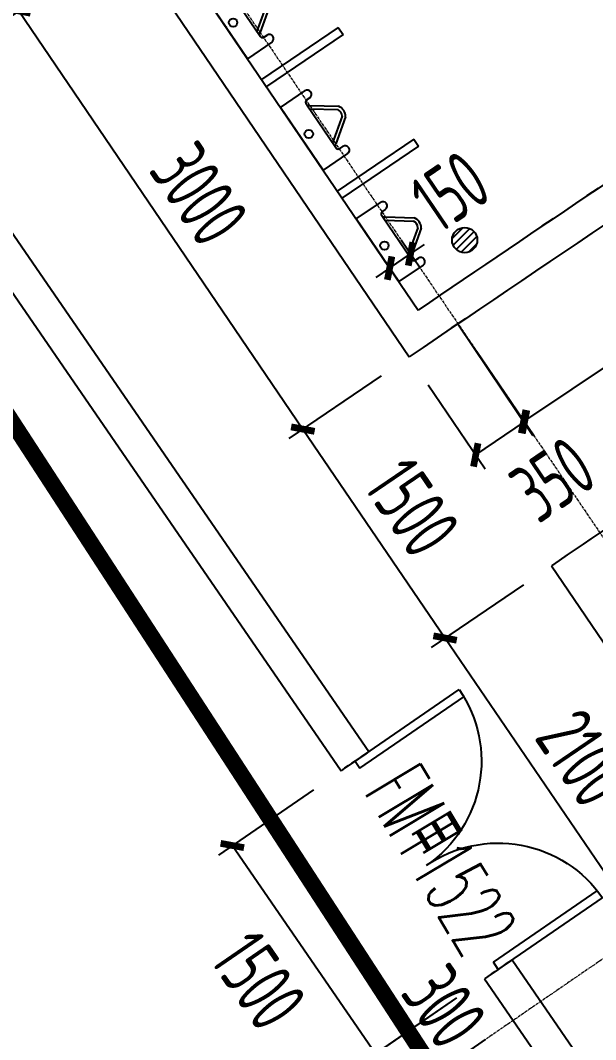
# Model space of a CAD drawing. Header units: millimetres. Extents: x 0 to 12095980, y -6694179 to 0.
# Drawn here: x 11600807 to 11604220, y -6440110 to -6434058 of the extents above; entities that cross this region are included whole.
import ezdxf

# ---------------------------------------------------------------- set-up
doc = ezdxf.new("R2010")
doc.units = ezdxf.units.MM
doc.header["$LTSCALE"] = 10
for name, pattern in [('A1-RG-AXIS$0$CENTER', [50.8, 31.75, -6.35, 6.35, -6.35]), ('A1-RI-F2$0$DASHDOT', [1, 0.5, -0.25, 0, -0.25]), ('A1-RI-F2$0$DASHED', [0.75, 0.5, -0.25]), ('A1-RI-F2$0$HIDDEN2', [0.1875, 0.125, -0.0625])]:
    doc.linetypes.add(name, pattern=pattern)
for name, color, linetype in [('A1-RD-2F$0$A-GLAZ', 140, 'Continuous'), ('A1-RD-2F$0$A-louban', 5, 'Continuous'), ('A1-RG-AXIS$0$A2-RG-AXIS-150$0$A-DIMS-100', 1, 'Continuous'), ('A1-RI-F2$0$0M-防火分区、防烟分区', 30, 'A1-RI-F2$0$DASHDOT'), ('A1-RI-F2$0$A-DIMS-1：100', 1, 'Continuous'), ('A1-RI-F2$0$A-DOOR', 32, 'Continuous'), ('A1-RI-F2$0$A-EVAC1', 5, 'Continuous'), ('A1-RI-F2$0$A-FIXT', 55, 'Continuous'), ('A1-RI-F2$0$A-FUZHUXIAN', 55, 'A1-RI-F2$0$HIDDEN2'), ('A1-RI-F2$0$A-HATH', 8, 'Continuous'), ('A1-RI-F2$0$A-SYMB', 4, 'Continuous'), ('A1-RI-F2$0$A-TEXT1', 4, 'Continuous'), ('A1-RI-F2$0$A-WALL', 7, 'Continuous'), ('A1-RI-F2$0$N-SYMB-DOOR', 13, 'Continuous'), ('A1-RI-F2$0$N-SYMB-DOOR1', 13, 'Continuous'), ('A1-RI-F2$0$N-SYMB-DOOR2', 13, 'Continuous')]:
    doc.layers.add(name, color=color, linetype=linetype)
doc.layers.add('A1-RG-AXIS$0$A-GRID', color=1, linetype='A1-RG-AXIS$0$CENTER', lineweight=9)
doc.styles.add('A1-RG-AXIS$0$A2-RG-AXIS-150$0$XD2008', font='romans.shx', dxfattribs={"width": 0.7})
doc.styles.add('A1-RI-F2$0$ECADI', font='gbeitc.shx', dxfattribs={"width": 0.7, "bigfont": 'gbcbig.shx'})
doc.styles.add('A1-RI-F2$0$ECADI-SYM', font='simplex.shx', dxfattribs={"width": 0.7, "bigfont": 'hztxt.shx'})
doc.styles.add('A1-RI-F2$0$XD2008', font='xd-hzs.shx', dxfattribs={"width": 0.7, "bigfont": 'xd-hztxt.shx'})
doc.dimstyles.new('A1-RG-AXIS$0$A2-RG-AXIS-150$0$XD100', dxfattribs={"dimscale": 100, "dimtxt": 5.5, "dimasz": 1.5, "dimexe": 1, "dimexo": 2, "dimgap": 0.5, "dimtad": 1, "dimdec": 0, "dimdsep": 46, "dimtxsty": 'A1-RG-AXIS$0$A2-RG-AXIS-150$0$XD2008', "dimblk": 'A1-RG-AXIS$0$A2-RG-AXIS-150$0$_ArchTick', "dimcen": 2.5, "dimclrt": 4, "dimaunit": 1, "dimadec": 3, "dimazin": 0, "dimtfac": 1, "dimtdec": 0, "dimtix": 1, "dimtmove": 0, "dimatfit": 3, "dimfxl": 1, "dimtolj": 1, "dimtzin": 0, "dimarcsym": 0})
doc.dimstyles.new('A1-RI-F2$0$XD100$0', dxfattribs={"dimscale": 100, "dimtxt": 3.5, "dimasz": 2, "dimexe": 1, "dimexo": 2, "dimgap": 1, "dimtad": 1, "dimdec": 0, "dimdsep": 46, "dimtxsty": 'A1-RI-F2$0$XD2008', "dimblk1": 'A1-RI-F2$0$_ArchTick', "dimblk2": 'A1-RI-F2$0$_ArchTick', "dimsah": 1, "dimcen": 2.5, "dimclrd": 1, "dimclre": 1, "dimclrt": 4, "dimaunit": 1, "dimadec": 0, "dimazin": 0, "dimtfac": 1, "dimtdec": 0, "dimtix": 1, "dimtmove": 2, "dimatfit": 3, "dimfxl": 1, "dimtolj": 1, "dimtzin": 0, "dimarcsym": 0})

# ---------------------------------------------------------------- blocks, each defined once
blk = doc.blocks.new('A1-RI-F2$0$A-X-D2-60$0$truuu')
at = {"layer": 'A1-RI-F2$0$A-FIXT'}
for p, q in [((54855.4, 257195.7), (54955.4, 257333.2)), ((55030.4, 257333.2), (55130.4, 257195.7)), ((54871.1, 257183.2), (54969.7, 257318.8)), ((55016.2, 257318.8), (55114.8, 257183.2)), ((54767.9, 257045.7), (54767.9, 257220.7)), ((54817.9, 257220.7), (54817.9, 257195.7)), ((55167.9, 257195.7), (55167.9, 257220.7)), ((55217.9, 257220.7), (55217.9, 257045.7)), ((54842.9, 257183.2), (55142.9, 257183.2)), ((55217.9, 257045.7), (54767.9, 257045.7))]:
    blk.add_line(p, q, dxfattribs=at)
blk.add_circle((54992.9, 257095.7), 25, dxfattribs=at)
for centre, radius, start, end in [((54992.9, 257283.2), 62.5, 53.1301, 126.8699), ((54992.9, 257283.2), 42.5, 56.80422, 123.19578), ((54792.9, 257220.7), 25, 360, 180), ((55192.9, 257220.7), 25, 360, 180), ((54836.7, 257202), 19.8, 198.43495, 341.56505), ((55149.2, 257202), 19.8, 198.43495, 341.56505)]:
    blk.add_arc(centre, radius, start, end, dxfattribs=at)
blk.add_point((54992.9, 257045.7), dxfattribs=at)
blk.add_point((54992.9, 257045.7), dxfattribs=at)
blk = doc.blocks.new('A1-RI-F2$0$1500')
at = {"layer": 'A1-RI-F2$0$A-DOOR'}
for p, q in [((0, 100), (0, 850)), ((51.4, 100), (51.4, 848.2)), ((1448.6, 100), (1448.6, 848.2)), ((1500, 100), (1500, 850)), ((0, 100), (51.4, 100)), ((1500, 100), (1448.6, 100))]:
    blk.add_line(p, q, dxfattribs=at)
for centre, start, end in [((0, 100), 0, 90), ((1500, 100), 90, 180)]:
    blk.add_arc(centre, 750, start, end, dxfattribs=at)
blk = doc.blocks.new('A1-RI-F2$0$_ArchTick')
at = {"color": 0, "linetype": 'ByBlock', "const_width": 0.4}
blk.add_lwpolyline([(-0.5, -0.5), (0.5, 0.5)], dxfattribs=at)
blk = doc.blocks.new('*D263')
at = {"layer": 'A1-RI-F2$0$A-DIMS-1：100', "color": 1, "linetype": 'ByBlock', "lineweight": -2, "transparency": 16777216}
for p, q in [((11603516.1, -6436025), (11603855, -6436524.4)), ((11603226.5, -6436221.6), (11603565.4, -6436720.9)), ((11603509.3, -6436638.2), (11603798.9, -6436441.6))]:
    blk.add_line(p, q, dxfattribs=at)
at = {"layer": 'A1-RI-F2$0$A-DIMS-1：100', "color": 1, "linetype": 'ByBlock', "lineweight": -2, "transparency": 16777216, "xscale": 100, "yscale": 100, "zscale": 100}
for p, rotation in [((11603798.9, -6436441.6), 34.16579703383199), ((11603509.3, -6436638.2), 214.165797033832)]:
    blk.add_blockref('A1-RI-F2$0$_ArchTick', p, dxfattribs=dict(at, rotation=rotation))
at = {"layer": 'A1-RI-F2$0$A-DIMS-1：100', "color": 4, "linetype": 'ByBlock', "transparency": 16777216, "insert": (11603965.6, -6436783.3), "char_height": 350, "attachment_point": 5, "rotation": 34.1658, "style": 'A1-RI-F2$0$XD2008'}
blk.add_mtext('\\A1;350', dxfattribs=at)
blk = doc.blocks.new('*D265')
at = {"layer": 'A1-RI-F2$0$A-DIMS-1：100', "color": 1, "linetype": 'ByBlock', "lineweight": -2, "transparency": 16777216}
for p, q in [((11600758.4, -6432941.3), (11600209.9, -6433313.6)), ((11600292.6, -6433257.4), (11600798.2, -6434002.3)), ((11601263.9, -6433686.1), (11600715.4, -6434058.4))]:
    blk.add_line(p, q, dxfattribs=at)
at = {"layer": 'A1-RI-F2$0$A-DIMS-1：100', "color": 1, "linetype": 'ByBlock', "lineweight": -2, "transparency": 16777216, "xscale": 100, "yscale": 100, "zscale": 100}
for p, rotation in [((11600292.6, -6433257.4), 124.165797029412), ((11600798.2, -6434002.3), 304.165797029412)]:
    blk.add_blockref('A1-RI-F2$0$_ArchTick', p, dxfattribs=dict(at, rotation=rotation))
at = {"layer": 'A1-RI-F2$0$A-DIMS-1：100', "color": 4, "linetype": 'ByBlock', "transparency": 16777216, "insert": (11600772.9, -6433475.4), "char_height": 350, "attachment_point": 5, "rotation": 304.1658, "style": 'A1-RI-F2$0$XD2008'}
blk.add_mtext('\\A1;900', dxfattribs=at)
blk = doc.blocks.new('*D266')
at = {"layer": 'A1-RI-F2$0$A-DIMS-1：100', "color": 1, "linetype": 'ByBlock', "lineweight": -2, "transparency": 16777216}
for p, q in [((11601263.9, -6433686.1), (11600715.4, -6434058.4)), ((11600798.2, -6434002.3), (11602483, -6436484.6)), ((11602948.7, -6436168.4), (11602400.2, -6436540.7))]:
    blk.add_line(p, q, dxfattribs=at)
at = {"layer": 'A1-RI-F2$0$A-DIMS-1：100', "color": 1, "linetype": 'ByBlock', "lineweight": -2, "transparency": 16777216, "xscale": 100, "yscale": 100, "zscale": 100}
for p, rotation in [((11600798.2, -6434002.3), 124.1658036743725), ((11602483, -6436484.6), 304.1658036743725)]:
    blk.add_blockref('A1-RI-F2$0$_ArchTick', p, dxfattribs=dict(at, rotation=rotation))
at = {"layer": 'A1-RI-F2$0$A-DIMS-1：100', "color": 4, "linetype": 'ByBlock', "transparency": 16777216, "insert": (11601868.1, -6435089), "char_height": 350, "attachment_point": 5, "rotation": 304.1658, "style": 'A1-RI-F2$0$XD2008'}
blk.add_mtext('\\A1;3000', dxfattribs=at)
blk = doc.blocks.new('*D267')
at = {"layer": 'A1-RI-F2$0$A-DIMS-1：100', "color": 1, "linetype": 'ByBlock', "lineweight": -2, "transparency": 16777216}
for p, q in [((11602948.9, -6436168.6), (11602400.8, -6436541.5)), ((11602483.5, -6436485.3), (11603327.2, -6437725.4)), ((11603792.6, -6437408.8), (11603244.5, -6437781.7))]:
    blk.add_line(p, q, dxfattribs=at)
at = {"layer": 'A1-RI-F2$0$A-DIMS-1：100', "color": 1, "linetype": 'ByBlock', "lineweight": -2, "transparency": 16777216, "xscale": 100, "yscale": 100, "zscale": 100}
for p, rotation in [((11602483.5, -6436485.3), 124.2297388148912), ((11603327.2, -6437725.4), 304.2297388148912)]:
    blk.add_blockref('A1-RI-F2$0$_ArchTick', p, dxfattribs=dict(at, rotation=rotation))
at = {"layer": 'A1-RI-F2$0$A-DIMS-1：100', "color": 4, "linetype": 'ByBlock', "transparency": 16777216, "insert": (11603132.7, -6436950.7), "char_height": 350, "attachment_point": 5, "rotation": 304.22974, "style": 'A1-RI-F2$0$XD2008'}
blk.add_mtext('\\A1;1500', dxfattribs=at)
blk = doc.blocks.new('*D268')
at = {"layer": 'A1-RI-F2$0$A-DIMS-1：100', "color": 1, "linetype": 'ByBlock', "lineweight": -2, "transparency": 16777216}
for p, q in [((11603792.6, -6437408.8), (11603244.5, -6437781.7)), ((11603327.2, -6437725.4), (11604508.5, -6439461.7)), ((11604973.9, -6439145), (11604425.8, -6439517.9))]:
    blk.add_line(p, q, dxfattribs=at)
at = {"layer": 'A1-RI-F2$0$A-DIMS-1：100', "color": 1, "linetype": 'ByBlock', "lineweight": -2, "transparency": 16777216, "xscale": 100, "yscale": 100, "zscale": 100}
for p, rotation in [((11603327.2, -6437725.4), 124.2300287351358), ((11604508.5, -6439461.7), 304.2300287351358)]:
    blk.add_blockref('A1-RI-F2$0$_ArchTick', p, dxfattribs=dict(at, rotation=rotation))
at = {"layer": 'A1-RI-F2$0$A-DIMS-1：100', "color": 4, "linetype": 'ByBlock', "transparency": 16777216, "insert": (11604145.2, -6438438.9), "char_height": 350, "attachment_point": 5, "rotation": 304.23003, "style": 'A1-RI-F2$0$XD2008'}
blk.add_mtext('\\A1;2100', dxfattribs=at)
blk = doc.blocks.new('*D269')
at = {"layer": 'A1-RI-F2$0$A-DIMS-1：100', "color": 1, "linetype": 'ByBlock', "lineweight": -2, "transparency": 16777216}
for p, q in [((11602545.8, -6438626.6), (11601982.3, -6439014)), ((11602914.5, -6440193.4), (11602064.7, -6438957.3)), ((11603395.6, -6439862.6), (11602832.1, -6440250))]:
    blk.add_line(p, q, dxfattribs=at)
at = {"layer": 'A1-RI-F2$0$A-DIMS-1：100', "color": 1, "linetype": 'ByBlock', "lineweight": -2, "transparency": 16777216, "xscale": 100, "yscale": 100, "zscale": 100}
for p, rotation in [((11602064.7, -6438957.3), 124.5098386947733), ((11602914.5, -6440193.4), 304.5098386947732)]:
    blk.add_blockref('A1-RI-F2$0$_ArchTick', p, dxfattribs=dict(at, rotation=rotation))
at = {"layer": 'A1-RI-F2$0$A-DIMS-1：100', "color": 4, "linetype": 'ByBlock', "transparency": 16777216, "insert": (11602221.4, -6439759.7), "char_height": 350, "attachment_point": 5, "rotation": 304.50984, "style": 'A1-RI-F2$0$XD2008'}
blk.add_mtext('\\A1;1500', dxfattribs=at)
blk = doc.blocks.new('*D270')
at = {"layer": 'A1-RI-F2$0$A-DIMS-1：100', "color": 1, "linetype": 'ByBlock', "lineweight": -2, "transparency": 16777216}
for p, q in [((11603395.7, -6439862.7), (11602832.4, -6440250.5)), ((11603566, -6440110), (11603002.7, -6440497.8)), ((11602914.8, -6440193.8), (11603085.1, -6440441.1))]:
    blk.add_line(p, q, dxfattribs=at)
at = {"layer": 'A1-RI-F2$0$A-DIMS-1：100', "color": 1, "linetype": 'ByBlock', "lineweight": -2, "transparency": 16777216, "xscale": 100, "yscale": 100, "zscale": 100}
for p, rotation in [((11602914.8, -6440193.8), 124.5469353257402), ((11603085.1, -6440441.1), 304.5469353257402)]:
    blk.add_blockref('A1-RI-F2$0$_ArchTick', p, dxfattribs=dict(at, rotation=rotation))
at = {"layer": 'A1-RI-F2$0$A-DIMS-1：100', "color": 4, "linetype": 'ByBlock', "transparency": 16777216, "insert": (11603322.3, -6439913.3), "char_height": 350, "attachment_point": 5, "rotation": 304.54694, "style": 'A1-RI-F2$0$XD2008'}
blk.add_mtext('\\A1;300', dxfattribs=at)
blk = doc.blocks.new('*D302')
at = {"layer": 'A1-RI-F2$0$A-DIMS-1：100', "color": 1, "linetype": 'ByBlock', "lineweight": -2, "transparency": 16777216}
for p, q in [((11605789.2, -6434256.3), (11606235, -6434919.7)), ((11606179.2, -6434836.7), (11603793, -6436440.4)), ((11603402.9, -6435859.9), (11603848.8, -6436523.4))]:
    blk.add_line(p, q, dxfattribs=at)
at = {"layer": 'A1-RI-F2$0$A-DIMS-1：100', "color": 1, "linetype": 'ByBlock', "lineweight": -2, "transparency": 16777216, "xscale": 100, "yscale": 100, "zscale": 100}
for p, rotation in [((11606179.2, -6434836.7), 33.90245846075035), ((11603793, -6436440.4), 213.9024584607504)]:
    blk.add_blockref('A1-RI-F2$0$_ArchTick', p, dxfattribs=dict(at, rotation=rotation))
at = {"layer": 'A1-RI-F2$0$A-DIMS-1：100', "color": 4, "linetype": 'ByBlock', "transparency": 16777216, "insert": (11604832.7, -6435410.3), "char_height": 350, "attachment_point": 5, "rotation": 33.90246, "style": 'A1-RI-F2$0$XD2008'}
blk.add_mtext('\\A1;2875', dxfattribs=at)
blk = doc.blocks.new('*D304')
at = {"layer": 'A1-RI-F2$0$A-DIMS-1：100', "color": 1, "linetype": 'ByBlock', "lineweight": -2, "transparency": 16777216}
for p, q in [((11603179, -6435528.5), (11603066.1, -6435362.1)), ((11602998.2, -6435529.1), (11603122.3, -6435444.9)), ((11603122.3, -6435444.9), (11603205, -6435388.7)), ((11603054.9, -6435612.7), (11602942, -6435446.4)), ((11602998.2, -6435529.1), (11602915.4, -6435585.3))]:
    blk.add_line(p, q, dxfattribs=at)
at = {"layer": 'A1-RI-F2$0$A-DIMS-1：100', "color": 1, "linetype": 'ByBlock', "lineweight": -2, "transparency": 16777216, "xscale": 100, "yscale": 100, "zscale": 100}
for p, rotation in [((11603122.3, -6435444.9), 214.1798643168526), ((11602998.2, -6435529.1), 34.17986431685266)]:
    blk.add_blockref('A1-RI-F2$0$_ArchTick', p, dxfattribs=dict(at, rotation=rotation))
at = {"layer": 'A1-RI-F2$0$A-DIMS-1：100', "color": 4, "linetype": 'ByBlock', "transparency": 16777216, "insert": (11603357.1, -6435073.6), "char_height": 350, "attachment_point": 5, "rotation": 34.17986, "style": 'A1-RI-F2$0$XD2008'}
blk.add_mtext('\\A1;150', dxfattribs=at)
blk = doc.blocks.new('A1-RD-2F')
at = {"layer": 'A1-RD-2F$0$A-GLAZ', "ltscale": 0.25}
for radius, start, end in [(292800, 108.984813, 127.828852), (292500, 108.926088, 127.887577), (292500, 108.926088, 127.887577)]:
    blk.add_arc((11778729.3, -6694180.2), radius, start, end, dxfattribs=at)
at = {"layer": 'A1-RD-2F$0$A-louban'}
blk.add_lwpolyline([(11592585.5, -6454466.4), (11599153.7, -6462913.2, -0.082408), (11683476.3, -6417307.1)], format="xyb", dxfattribs=at)
blk = doc.blocks.new('A1-RI-F2$0$mc')
at = {"layer": 'A1-RI-F2$0$N-SYMB-DOOR', "style": 'A1-RI-F2$0$ECADI-SYM', "width": 0.7}
for tag, p in [('门窗主编号1', (55.7, -311.3)), ('门窗主编号2', (667.6, -311.3))]:
    blk.add_attdef(tag, p, '', height=180, dxfattribs=at)
at = {"layer": 'A1-RI-F2$0$N-SYMB-DOOR', "style": 'A1-RI-F2$0$ECADI-SYM', "width": 0.7, "flags": 1}
for tag, p in [('洞口尺寸(宽X高)', (55.6, -717.2)), ('备注', (57.1, -921.2))]:
    blk.add_attdef(tag, p, '', height=180, dxfattribs=at)
at = {"layer": 'A1-RI-F2$0$N-SYMB-DOOR1', "style": 'A1-RI-F2$0$ECADI-SYM', "width": 0.7}
blk.add_attdef('门窗辅编号1', (55.7, -516.1), '', height=180, dxfattribs=at)
at = {"layer": 'A1-RI-F2$0$N-SYMB-DOOR2', "style": 'A1-RI-F2$0$ECADI-SYM', "width": 0.7}
blk.add_attdef('门窗辅编号2', (311.5, -516.1), '', height=180, dxfattribs=at)
blk = doc.blocks.new('A1-RG-AXIS$0$A2-RG-AXIS-150$0$_ArchTick')
at = {"color": 0, "linetype": 'ByBlock', "const_width": 0.4}
blk.add_lwpolyline([(-0.5, -0.5), (0.5, 0.5)], dxfattribs=at)
blk = doc.blocks.new('*D722')
at = {"layer": 'A1-RG-AXIS$0$A2-RG-AXIS-150$0$A-DIMS-100', "color": 0, "lineweight": -2, "ltscale": 3, "transparency": 16777216}
for p, q in [((11670910, -6387267.3), (11670915.9, -6387284)), ((11580897.2, -6435951), (11580908, -6435965))]:
    blk.add_line(p, q, dxfattribs=at)
blk.add_arc((11778731.9, -6694178.6), 325182.4, 109.357031, 127.456634, dxfattribs=at)
at = {"layer": 'A1-RG-AXIS$0$A2-RG-AXIS-150$0$A-DIMS-100', "color": 0, "lineweight": -2, "ltscale": 3, "transparency": 16777216, "xscale": 150, "yscale": 150, "zscale": 150}
for p, rotation in [((11670949, -6387378.3), 19.35703132825471), ((11580968.8, -6436044.4), 217.4566338573137)]:
    blk.add_blockref('A1-RG-AXIS$0$A2-RG-AXIS-150$0$_ArchTick', p, dxfattribs=dict(at, rotation=rotation))
at = {"layer": 'A1-RG-AXIS$0$A2-RG-AXIS-150$0$A-DIMS-100', "color": 4, "ltscale": 3, "transparency": 16777216, "insert": (11623903.2, -6407910.6), "char_height": 375, "attachment_point": 5, "rotation": 28.40683, "style": 'A1-RG-AXIS$0$A2-RG-AXIS-150$0$XD2008'}
blk.add_mtext('\\A1;18°5\'59"', dxfattribs=at)
blk = doc.blocks.new('A1-RG-AXIS')
at = {"layer": 'A1-RG-AXIS$0$A-GRID', "linetype": 'A1-RG-AXIS$0$CENTER', "ltscale": 0.05}
blk.add_lwpolyline([(11682866.1, -6392336.6, 0.10373), (11569674.9, -6456283.6, 0.10373)], format="xyb", dxfattribs=at)
at = {"layer": 'A1-RG-AXIS$0$A-GRID', "ltscale": 0.05}
for points in [[(11690526.8, -6414141.5, 0.104527), (11584753.6, -6473784.9)], [(11691982.8, -6418505.6, 0.104638), (11587756.3, -6477270.1)]]:
    blk.add_lwpolyline(points, format="xyb", dxfattribs=at)
at = {"layer": 'A1-RG-AXIS$0$A-GRID', "linetype": 'A1-RG-AXIS$0$CENTER', "ltscale": 0.05}
blk.add_lwpolyline([(11595822.2, -6424689.2), (11619186.6, -6459113.1)], dxfattribs=at)
blk.add_arc((11778731.9, -6694178.6), 308600, 107.574373, 131.323037, dxfattribs=at)
at = {"layer": 'A1-RG-AXIS$0$A-GRID', "ltscale": 0.05}
blk.add_arc((11778731.9, -6694178.6), 301700, 107.53359, 131.336201, dxfattribs=at)
at = {"layer": 'A1-RG-AXIS$0$A2-RG-AXIS-150$0$A-DIMS-100', "ltscale": 3}
dim = blk.add_angular_dim_3p(base=(11639299.9, -6400406.2), center=(11778731.9, -6694178.6), p1=(11670976.3, -6387456), p2=(11581018.9, -6436109.7), dimstyle='A1-RG-AXIS$0$A2-RG-AXIS-150$0$XD100', override={"dimtxt": 3.75, "dimadec": 4}, dxfattribs=at)
dim.commit()
dim.dimension.update_dxf_attribs({"geometry": '*D722', "text_midpoint": (11623903.2, -6407910.6)})
blk = doc.blocks.new('A1-RI-F2')
at = {"layer": 'A1-RI-F2$0$A-HATH'}
h = blk.add_hatch(dxfattribs=at)
h.set_pattern_fill('ANSI31', color=256, scale=10, style=0)
h.set_pattern_definition([(45, (8071.83, 1659.4), (-22.4506403, 22.4506403), [])])
edge = h.paths.add_edge_path()
edge.add_arc((11603443.5, -6435362.4), 75, 0, 360)
at = {"layer": 'A1-RI-F2$0$0M-防火分区、防烟分区', "const_width": 100}
blk.add_lwpolyline([(11599538, -6445395.4, -0.021134), (11621180.6, -6431155.5), (11622668.8, -6433644.6, 0.02113), (11601234.9, -6447747.1)], format="xyb", close=True, dxfattribs=at)
at = {"layer": 'A1-RI-F2$0$A-EVAC1'}
blk.add_circle((11603443.5, -6435362.4), 75, dxfattribs=at)
at = {"layer": 'A1-RI-F2$0$A-FIXT'}
for p, q in [((11602693.6, -6434100.7), (11602238.5, -6434409.5)), ((11602693.6, -6434100.7), (11602721.6, -6434142)), ((11602721.6, -6434142), (11602266.6, -6434450.9)), ((11603142.1, -6434763.1), (11602687.1, -6435071.9)), ((11603142.1, -6434763.1), (11603170.2, -6434804.4)), ((11603170.2, -6434804.4), (11602715.1, -6435113.3))]:
    blk.add_line(p, q, dxfattribs=at)
at = {"layer": 'A1-RI-F2$0$A-FUZHUXIAN', "ltscale": 15}
blk.add_lwpolyline([(11697385.2, -6408952.1, 0.0115), (11684356.2, -6412994.1), (11685659.5, -6416881.5, 0.084561), (11599102.5, -6463333.2), (11592167, -6454412), (11594287.7, -6452776.4, 0), (11592699.6, -6450703.6, 0.01703), (11576443.9, -6463978.8), (11589775.5, -6479462.1, -0.111917), (11700888.4, -6418975.6, -0.111917)], format="xyb", dxfattribs=at)
at = {"layer": 'A1-RI-F2$0$A-FUZHUXIAN', "ltscale": 2}
blk.add_lwpolyline([(11599677.7, -6445418, -0.020971), (11621146.2, -6431292.7), (11622531.7, -6433610.1, 0.020966), (11601257.5, -6447607.6)], format="xyb", close=True, dxfattribs=at)
at = {"layer": 'A1-RI-F2$0$A-SYMB', "linetype": 'A1-RI-F2$0$DASHED', "const_width": 97.2}
blk.add_lwpolyline([(11607657, -6424942.3), (11614211.4, -6435031.5, -0.414214), (11614125.8, -6435434.9), (11604509.7, -6441681.9, -0.414214), (11604106.3, -6441596.3), (11597551.9, -6431507.1, -0.414214), (11597637.6, -6431103.7), (11607253.6, -6424856.7, -0.414214)], format="xyb", close=True, dxfattribs=at)
at = {"layer": 'A1-RI-F2$0$A-WALL', "linetype": 'ByBlock'}
for p, q in [((11599023, -6432796.7), (11602875.4, -6438399.9)), ((11598858.2, -6432910), (11602710.6, -6438513.2)), ((11601429.4, -6433573.8), (11603114.2, -6436056.1)), ((11601803.1, -6433768.3), (11603167.3, -6435778.2)), ((11603958, -6437296.3), (11604912.5, -6438702.7)), ((11603725.2, -6439635.9), (11604178.5, -6440295.2)), ((11603560.4, -6439749.3), (11603900.4, -6440243.7))]:
    blk.add_line(p, q, dxfattribs=at)
for centre, radius, start, end in [((11778732.2, -6694176), 312198, 123.638682, 124.230342), ((11778732.2, -6694176), 312398, 123.720427, 124.19362), ((11778732.2, -6694176), 310698, 123.89491, 124.230345), ((11778731.9, -6694178.6), 310400.2, 124.509839, 124.546756), ((11778731.9, -6694178.6), 308900.2, 124.509839, 124.546935)]:
    blk.add_arc(centre, radius, start, end, dxfattribs=at)
at = {"color": 3, "linetype": 'ByBlock'}
blk.add_blockref('A1-RD-2F', (0, 0), dxfattribs=at)
at = {"linetype": 'ByBlock'}
blk.add_blockref('A1-RG-AXIS', (0, 0), dxfattribs=at)
at = {"layer": 'A1-RI-F2$0$A-DOOR', "xscale": -1, "rotation": 304.5098387019327}
blk.add_blockref('A1-RI-F2$0$1500', (11603560.4, -6439749.3), dxfattribs=at)
at = {"layer": 'A1-RI-F2$0$A-FIXT'}
for p, rotation in [((11358460.5, -6532951.4), 304.1657970176524), ((11358910.3, -6533612.9), 304.1657970176528), ((11359358.9, -6534275.3), 304.1657970176525)]:
    blk.add_blockref('A1-RI-F2$0$A-X-D2-60$0$truuu', p, dxfattribs=dict(at, rotation=rotation))
at = {"layer": 'A1-RI-F2$0$N-SYMB-DOOR'}
ref = blk.add_blockref('A1-RI-F2$0$mc', (11603200.1, -6438326), dxfattribs=dict(at, xscale=1.499999999458543, yscale=1.499999999458543, rotation=300.9535348595314))
ref.add_attrib('门窗主编号1', 'FM甲1522', (11602842.7, -6438637.8), dxfattribs={"height": 375, "rotation": 300.95353, "style": 'A1-RI-F2$0$ECADI-SYM', "width": 0.5})
at = {"layer": 'A1-RI-F2$0$A-TEXT1', "style": 'A1-RI-F2$0$ECADI', "width": 0.7}
for tag, p in [('（-0.050）', (11749732.1, -6422418.7)), ('（结构标高）', (11757640.8, -6422418.7))]:
    blk.add_attdef(tag, p, '', height=375, dxfattribs=at)
at = {"layer": 'A1-RI-F2$0$A-DIMS-1：100', "color": 3, "linetype": 'ByBlock'}
for p1, p2, distance, picture, middle in [((11600923.9, -6432829), (11601429.4, -6433573.8), -762.9, '*D265', (11600772.9, -6433475.4)), ((11601429.4, -6433573.8), (11603114.2, -6436056.1), -762.9, '*D266', (11601868.1, -6435089)), ((11605677.6, -6434090.3), (11603291.4, -6435693.9), 899.3, '*D302', (11604832.7, -6435410.3)), ((11603114.2, -6436056.1), (11603958, -6437296.3), -762.9, '*D267', (11603132.7, -6436950.7)), ((11603958, -6437296.3), (11605139.2, -6439032.5), -762.9, '*D268', (11604145.2, -6438438.9))]:
    dim = blk.add_aligned_dim(p1=p1, p2=p2, distance=distance, dimstyle='A1-RI-F2$0$XD100$0', override={"dimasz": 1}, dxfattribs=at)
    dim.commit()
    dim.dimension.update_dxf_attribs({"geometry": picture, "text_midpoint": middle})
for base, p1, p2, angle, picture, middle in [((11603122.3, -6435444.9), (11603167.3, -6435778.2), (11603291.4, -6435693.9), 34.17986, '*D304', (11603357.1, -6435073.6)), ((11603798.9, -6436441.6), (11603114.2, -6436056.1), (11603403.8, -6435859.6), 34.1658, '*D263', (11603965.6, -6436783.3)), ((11602064.7, -6438957.3), (11603560.4, -6439749.3), (11602710.6, -6438513.2), 124.50984, '*D269', (11602221.4, -6439759.7)), ((11603085.1, -6440441.1), (11603560.4, -6439749.3), (11603730.7, -6439996.6), 304.54694, '*D270', (11603322.3, -6439913.3))]:
    dim = blk.add_linear_dim(base=base, p1=p1, p2=p2, angle=angle, dimstyle='A1-RI-F2$0$XD100$0', override={"dimasz": 1}, dxfattribs=at)
    dim.commit()
    dim.dimension.update_dxf_attribs({"geometry": picture, "text_midpoint": middle, "dimtype": 129})

msp = doc.modelspace()

# ---------------------------------------------------------------- block references
msp.add_blockref('A1-RI-F2', (0, 0))

doc.saveas('drawing.dxf')
